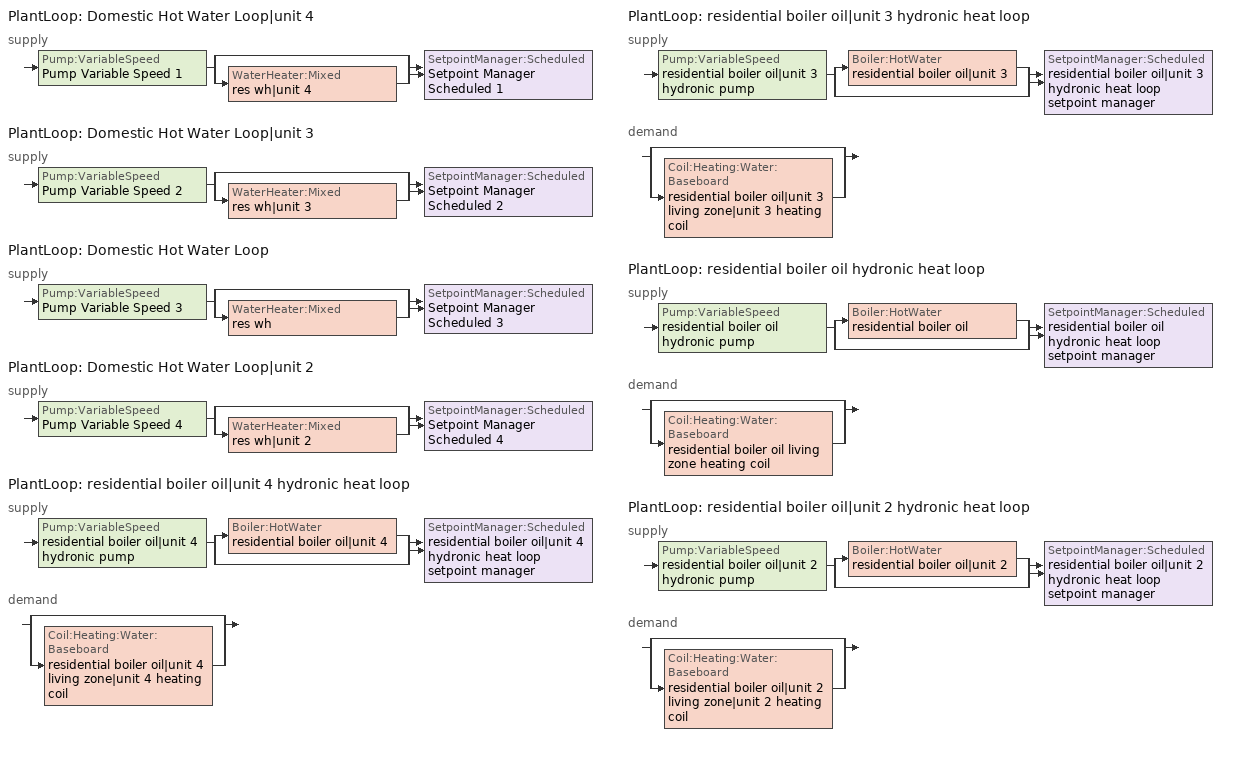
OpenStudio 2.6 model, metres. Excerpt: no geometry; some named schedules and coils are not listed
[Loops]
PlantLoop 'Domestic Hot Water Loop|unit 4'
 supply: Pump:VariableSpeed 'Pump Variable Speed 1' > split
  | bypass
  | WaterHeater:Mixed 'res wh|unit 4'
  join > SetpointManager:Scheduled 'Setpoint Manager Scheduled 1'
PlantLoop 'Domestic Hot Water Loop|unit 3'
 supply: Pump:VariableSpeed 'Pump Variable Speed 2' > split
  | bypass
  | WaterHeater:Mixed 'res wh|unit 3'
  join > SetpointManager:Scheduled 'Setpoint Manager Scheduled 2'
PlantLoop 'Domestic Hot Water Loop'
 supply: Pump:VariableSpeed 'Pump Variable Speed 3' > split
  | bypass
  | WaterHeater:Mixed 'res wh'
  join > SetpointManager:Scheduled 'Setpoint Manager Scheduled 3'
PlantLoop 'Domestic Hot Water Loop|unit 2'
 supply: Pump:VariableSpeed 'Pump Variable Speed 4' > split
  | bypass
  | WaterHeater:Mixed 'res wh|unit 2'
  join > SetpointManager:Scheduled 'Setpoint Manager Scheduled 4'
PlantLoop 'residential boiler oil|unit 4 hydronic heat loop'
 supply: Pump:VariableSpeed 'residential boiler oil|unit 4 hydronic pump' > split
  | Boiler:HotWater 'residential boiler oil|unit 4'
  | bypass
  join > SetpointManager:Scheduled 'residential boiler oil|unit 4 hydronic heat loop setpoint manager'
 demand: split
  | bypass
  | Coil:Heating:Water:Baseboard 'residential boiler oil|unit 4 living zone|unit 4 heating coil'
PlantLoop 'residential boiler oil|unit 3 hydronic heat loop'
 supply: Pump:VariableSpeed 'residential boiler oil|unit 3 hydronic pump' > split
  | Boiler:HotWater 'residential boiler oil|unit 3'
  | bypass
  join > SetpointManager:Scheduled 'residential boiler oil|unit 3 hydronic heat loop setpoint manager'
 demand: split
  | bypass
  | Coil:Heating:Water:Baseboard 'residential boiler oil|unit 3 living zone|unit 3 heating coil'
PlantLoop 'residential boiler oil hydronic heat loop'
 supply: Pump:VariableSpeed 'residential boiler oil hydronic pump' > split
  | Boiler:HotWater 'residential boiler oil'
  | bypass
  join > SetpointManager:Scheduled 'residential boiler oil hydronic heat loop setpoint manager'
 demand: split
  | bypass
  | Coil:Heating:Water:Baseboard 'residential boiler oil living zone heating coil'
PlantLoop 'residential boiler oil|unit 2 hydronic heat loop'
 supply: Pump:VariableSpeed 'residential boiler oil|unit 2 hydronic pump' > split
  | Boiler:HotWater 'residential boiler oil|unit 2'
  | bypass
  join > SetpointManager:Scheduled 'residential boiler oil|unit 2 hydronic heat loop setpoint manager'
 demand: split
  | bypass
  | Coil:Heating:Water:Baseboard 'residential boiler oil|unit 2 living zone|unit 2 heating coil'
[Sizing:Zone] Zone Cooling Design Supply Air Temperature Input Method=SupplyAirTemperature; Zone Cooling Design Supply Air Temperature {C}=14; Zone Cooling Design Supply Air Temperature Difference {deltaC}=11.11; Zone Heating Design Supply Air Temperature Input Method=SupplyAirTemperature; Zone Heating Design Supply Air Temperature {C}=40; Zone Heating Design Supply Air Temperature Difference {deltaC}=11.11; Zone Cooling Design Supply Air Humidity Ratio {kg-H2O/kg-air}=0.0085; Zone Heating Design Supply Air Humidity Ratio {kg-H2O/kg-air}=0.008; Cooling Design Air Flow Method=DesignDay; Heating Design Air Flow Method=DesignDay; Account for Dedicated Outdoor Air System=No; Dedicated Outdoor Air System Control Strategy=NeutralSupplyAir; Dedicated Outdoor Air Low Setpoint Temperature for Design {C}=autosize; Dedicated Outdoor Air High Setpoint Temperature for Design {C}=autosize
living zone; living zone|unit 2; living zone|unit 3; living zone|unit 4; unfinished basement zone
[Zone equipment]
living zone: residential room ac zone ptac, residential boiler oil living zone convective water
living zone|unit 2: residential room ac|unit 2 zone ptac, residential boiler oil|unit 2 living zone|unit 2 convective water
living zone|unit 3: residential room ac|unit 3 zone ptac, residential boiler oil|unit 3 living zone|unit 3 convective water
living zone|unit 4: residential room ac|unit 4 zone ptac, residential boiler oil|unit 4 living zone|unit 4 convective water
[PlantLoop] Glycol Concentration=0; Load Distribution Scheme=Optimal
Name | Maximum Loop Flow Rate {m3/s} | Plant Loop Volume {m3} | Fluid Type | Maximum Loop Temperature {C} | Minimum Loop Temperature {C} | Minimum Loop Flow Rate {m3/s}
Domestic Hot Water Loop|unit 4; Domestic Hot Water Loop|unit 3; Domestic Hot Water Loop; Domestic Hot Water Loop|unit 2 | 0.01 | 0.003
residential boiler oil|unit 4 hydronic heat loop; residential boiler oil|unit 3 hydronic heat loop; residential boiler oil hydronic heat loop; residential boiler oil|unit 2 hydronic heat loop |  | Autocalculate | Water | 100 | 0 | 0
[Sizing:Plant] Loop Type=Heating; Sizing Option=NonCoincident; Zone Timesteps in Averaging Window=1; Coincident Sizing Factor Mode=None
Name | Design Loop Exit Temperature {C} | Loop Design Temperature Difference {deltaC}
Domestic Hot Water Loop|unit 4; Domestic Hot Water Loop|unit 3; Domestic Hot Water Loop; Domestic Hot Water Loop|unit 2 | 52.6667 | 5.55556
residential boiler oil|unit 4 hydronic heat loop; residential boiler oil|unit 3 hydronic heat loop; residential boiler oil hydronic heat loop; residential boiler oil|unit 2 hydronic heat loop | 82.2222 | 11.1111
[Pump:VariableSpeed] Fraction of Motor Inefficiencies to Fluid Stream=0; Coefficient 1 of the Part Load Performance Curve=0; Coefficient 2 of the Part Load Performance Curve=1; Coefficient 3 of the Part Load Performance Curve=0; Coefficient 4 of the Part Load Performance Curve=0; Pump Control Type=Intermittent; Skin Loss Radiative Fraction=0.5; Design Power Sizing Method=PowerPerFlowPerPressure; Design Electric Power per Unit Flow Rate {W/(m3/s)}=348701.1; Design Shaft Power per Unit Flow Rate per Unit Head {W-s/m3-Pa}=1.28205; Design Minimum Flow Rate Fraction=0
Name | Rated Flow Rate {m3/s} | Rated Pump Head {Pa} | Rated Power Consumption {W} | Motor Efficiency
Pump Variable Speed 1; Pump Variable Speed 2; Pump Variable Speed 3; Pump Variable Speed 4 | 0.01 | 1 | 0 | 1
residential boiler oil|unit 4 hydronic pump; residential boiler oil|unit 3 hydronic pump; residential boiler oil hydronic pump; residential boiler oil|unit 2 hydronic pump | 0.000630902 | 179352 |  | 0.9
[SetpointManager:Scheduled] Control Variable=Temperature
Name | Schedule
Setpoint Manager Scheduled 1 | dhw temp
Setpoint Manager Scheduled 2 | dhw temp 1
Setpoint Manager Scheduled 3 | dhw temp 2
Setpoint Manager Scheduled 4 | dhw temp 3
residential boiler oil|unit 4 hydronic heat loop setpoint manager | residential boiler oil|unit 4 hydronic heat supply setpoint
residential boiler oil|unit 3 hydronic heat loop setpoint manager | residential boiler oil|unit 3 hydronic heat supply setpoint
residential boiler oil hydronic heat loop setpoint manager | residential boiler oil hydronic heat supply setpoint
residential boiler oil|unit 2 hydronic heat loop setpoint manager | residential boiler oil|unit 2 hydronic heat supply setpoint
[WaterHeater:Mixed] Tank Volume {m3}=0.107884; Deadband Temperature Difference {deltaC}=2; Maximum Temperature Limit {C}=99; Heater Control Type=Cycle; Heater Maximum Capacity {W}=11722.8; Heater Minimum Capacity {W}=0; Heater Fuel Type=NaturalGas; Heater Thermal Efficiency=0.773298; Off Cycle Parasitic Fuel Consumption Rate {W}=0; Off Cycle Parasitic Fuel Type=Electricity; Off Cycle Parasitic Heat Fraction to Tank=0; On Cycle Parasitic Fuel Consumption Rate {W}=0; On Cycle Parasitic Fuel Type=Electricity; On Cycle Parasitic Heat Fraction to Tank=0; Ambient Temperature Indicator=ThermalZone; Ambient Temperature Thermal Zone=unfinished basement zone; Off Cycle Loss Coefficient to Ambient Temperature {W/K}=4.15693; Off Cycle Loss Fraction to Thermal Zone=0.64; On Cycle Loss Coefficient to Ambient Temperature {W/K}=4.15693; On Cycle Loss Fraction to Thermal Zone=1; Use Side Effectiveness=1; Source Side Effectiveness=1; Use Side Design Flow Rate {m3/s}=autosize; Source Side Design Flow Rate {m3/s}=autosize; Indirect Water Heating Recovery Time {hr}=1.5; Source Side Flow Control Mode=IndirectHeatPrimarySetpoint
Name | Setpoint Temperature Schedule
res wh|unit 4 | WH Setpoint Temp
res wh|unit 3 | WH Setpoint Temp 1
res wh | WH Setpoint Temp 2
res wh|unit 2 | WH Setpoint Temp 3
[Fan:OnOff] Availability Schedule=Always On Discrete; Fan Efficiency=1; Pressure Rise {Pa}=0; Motor Efficiency=1; Motor In Airstream Fraction=0
Name | Maximum Flow Rate {m3/s} | Fan Power Ratio Function of Speed Ratio Curve | Fan Efficiency Ratio Function of Speed Ratio Curve
residential room ac supply fan | 0.0744628 | Fan On Off Power Curve 2 | Fan On Off Efficiency Curve 2
residential room ac|unit 2 supply fan | 0.063755 | Fan On Off Power Curve 3 | Fan On Off Efficiency Curve 3
[Coil:Heating:Electric] Availability Schedule=Always Off Discrete; Nominal Capacity {W}=0
residential room ac|unit 4 always off heating coil; residential room ac|unit 3 always off heating coil; residential room ac always off heating coil; residential room ac|unit 2 always off heating coil
[ZoneHVAC:PackagedTerminalAirConditioner] Availability Schedule=Always On Discrete; Supply Air Flow Rate During Heating Operation {m3/s}=1e-005; Supply Air Flow Rate When No Cooling or Heating is Needed {m3/s}=0; Outdoor Air Flow Rate During Cooling Operation {m3/s}=0; Outdoor Air Flow Rate During Heating Operation {m3/s}=0; Outdoor Air Flow Rate When No Cooling or Heating is Needed {m3/s}=0; Fan Placement=DrawThrough; Supply Air Fan Operating Mode Schedule=Always Off Discrete
Name | Supply Air Flow Rate During Cooling Operation {m3/s} | Supply Air Fan | Heating Coil | Cooling Coil
residential room ac|unit 4 zone ptac | 0.0723669 | residential room ac|unit 4 supply fan | residential room ac|unit 4 always off heating coil | residential room ac|unit 4 cooling coil
residential room ac|unit 3 zone ptac | 0.063755 | residential room ac|unit 3 supply fan | residential room ac|unit 3 always off heating coil | residential room ac|unit 3 cooling coil
residential room ac zone ptac | 0.0744628 | residential room ac supply fan | residential room ac always off heating coil | residential room ac cooling coil
residential room ac|unit 2 zone ptac | 0.063755 | residential room ac|unit 2 supply fan | residential room ac|unit 2 always off heating coil | residential room ac|unit 2 cooling coil
[Boiler:HotWater] Fuel Type=FuelOil#1; Nominal Capacity {W}=29307.1; Nominal Thermal Efficiency=0.8; Efficiency Curve Temperature Evaluation Variable=LeavingBoiler; Design Water Outlet Temperature {C}=82.2222; Minimum Part Load Ratio=0.99; Maximum Part Load Ratio=1; Optimum Part Load Ratio=1; Water Outlet Upper Temperature Limit {C}=99.9; Boiler Flow Mode=ConstantFlow; Parasitic Electric Load {W}=220; Sizing Factor=1
Name | Normalized Boiler Efficiency Curve
residential boiler oil|unit 4 | NonCondensingBoilerEff
residential boiler oil|unit 3 | NonCondensingBoilerEff 1
residential boiler oil | NonCondensingBoilerEff 2
residential boiler oil|unit 2 | NonCondensingBoilerEff 3
[Coil:Heating:Water:Baseboard] Heating Design Capacity Method=HeatingDesignCapacity; Heating Design Capacity {W}=29307.1; Heating Design Capacity Per Floor Area {W/m2}=0; Fraction of Autosized Heating Design Capacity=0.8; U-Factor Times Area Value {W/K}=2110.11; Maximum Water Flow Rate {m3/s}=0.00126249; Convergence Tolerance=0.001
residential boiler oil|unit 4 living zone|unit 4 heating coil; residential boiler oil|unit 3 living zone|unit 3 heating coil; residential boiler oil living zone heating coil; residential boiler oil|unit 2 living zone|unit 2 heating coil
[ZoneHVAC:Baseboard:Convective:Water] Availability Schedule=residential heating season
Name | Heating Coil
residential boiler oil|unit 4 living zone|unit 4 convective water | residential boiler oil|unit 4 living zone|unit 4 heating coil
residential boiler oil|unit 3 living zone|unit 3 convective water | residential boiler oil|unit 3 living zone|unit 3 heating coil
residential boiler oil living zone convective water | residential boiler oil living zone heating coil
residential boiler oil|unit 2 living zone|unit 2 convective water | residential boiler oil|unit 2 living zone|unit 2 heating coil
[ElectricEquipment:Definition] Design Level Calculation Method=EquipmentLevel; Design Level {W}=0; Fraction Latent=0; Fraction Radiant=0; Fraction Lost=1
res infil_4 house fan; res infil_4 range fan; res infil_4 bath fan; res infil_3 house fan; res infil_3 range fan; res infil_3 bath fan; res infil_1 house fan; res infil_1 range fan; res infil_1 bath fan; res infil_2 house fan; res infil_2 range fan; res infil_2 bath fan
[EnergyManagementSystem:Sensor]
Name | Output Variable or Output Meter | Output Variable or Output Meter Index Key
res_nv_pb_s | Site Outdoor Air Barometric Pressure
res_af_vw_s | Site Wind Speed
res_nv_wt_s | Site Outdoor Air Humidity Ratio
res_af_4_tin_s | Zone Mean Air Temperature | living zone|unit 4
res_af_4_tt_s | Zone Outdoor Air Drybulb Temperature | living zone|unit 4
res_nv_4_nva_s | Schedule Value | res nv_4 avail schedule
res_nv_4_sp_s | Schedule Value | res nv_4 temp schedule
res_ds_4_win_s | Zone Mean Air Humidity Ratio | living zone|unit 4
res_infil_4_range_sch_s | Schedule Value | res mv_4 range exhaust schedule
res_infil_4_bath_sch_s | Schedule Value | res mv_4 bath exhaust schedule
res_infil_4_wh_sch_s; res_infil_3_wh_sch_s; res_infil_1_wh_sch_s; res_infil_2_wh_sch_s | Schedule Value | Always On Discrete
res_af_3_tin_s | Zone Mean Air Temperature | living zone|unit 3
res_af_3_tt_s | Zone Outdoor Air Drybulb Temperature | living zone|unit 3
res_nv_3_nva_s | Schedule Value | res nv_3 avail schedule
res_nv_3_sp_s | Schedule Value | res nv_3 temp schedule
res_ds_3_win_s | Zone Mean Air Humidity Ratio | living zone|unit 3
res_infil_3_range_sch_s | Schedule Value | res mv_3 range exhaust schedule
res_infil_3_bath_sch_s | Schedule Value | res mv_3 bath exhaust schedule
res_af_1_tin_s | Zone Mean Air Temperature | living zone
res_af_1_tt_s | Zone Outdoor Air Drybulb Temperature | living zone
res_nv_1_nva_s | Schedule Value | res nv_1 avail schedule
res_nv_1_sp_s | Schedule Value | res nv_1 temp schedule
res_ds_1_win_s | Zone Mean Air Humidity Ratio | living zone
res_infil_1_range_sch_s | Schedule Value | res mv_1 range exhaust schedule
res_infil_1_bath_sch_s | Schedule Value | res mv_1 bath exhaust schedule
res_af_2_tin_s | Zone Mean Air Temperature | living zone|unit 2
res_af_2_tt_s | Zone Outdoor Air Drybulb Temperature | living zone|unit 2
res_nv_2_nva_s | Schedule Value | res nv_2 avail schedule
res_nv_2_sp_s | Schedule Value | res nv_2 temp schedule
res_ds_2_win_s | Zone Mean Air Humidity Ratio | living zone|unit 2
res_infil_2_range_sch_s | Schedule Value | res mv_2 range exhaust schedule
res_infil_2_bath_sch_s | Schedule Value | res mv_2 bath exhaust schedule
[EnergyManagementSystem:Actuator]
Name | Actuated Component | Actuated Component Type | Actuated Component Control Type
res_nv_4_flow_act | res nv_4 flow | Zone Infiltration | Air Exchange Flow Rate
res_infil_4_house_fan_act | res infil_4 house fan | ElectricEquipment | Electric Power Level
res_infil_4_range_fan_act | res infil_4 range fan | ElectricEquipment | Electric Power Level
res_infil_4_bath_fan_act | res infil_4 bath fan | ElectricEquipment | Electric Power Level
res_infil_4_flow_act | res infil_4 flow | Zone Infiltration | Air Exchange Flow Rate
res_nv_3_flow_act | res nv_3 flow | Zone Infiltration | Air Exchange Flow Rate
res_infil_3_house_fan_act | res infil_3 house fan | ElectricEquipment | Electric Power Level
res_infil_3_range_fan_act | res infil_3 range fan | ElectricEquipment | Electric Power Level
res_infil_3_bath_fan_act | res infil_3 bath fan | ElectricEquipment | Electric Power Level
res_infil_3_flow_act | res infil_3 flow | Zone Infiltration | Air Exchange Flow Rate
res_nv_1_flow_act | res nv_1 flow | Zone Infiltration | Air Exchange Flow Rate
res_infil_1_house_fan_act | res infil_1 house fan | ElectricEquipment | Electric Power Level
res_infil_1_range_fan_act | res infil_1 range fan | ElectricEquipment | Electric Power Level
res_infil_1_bath_fan_act | res infil_1 bath fan | ElectricEquipment | Electric Power Level
res_infil_1_flow_act | res infil_1 flow | Zone Infiltration | Air Exchange Flow Rate
res_nv_2_flow_act | res nv_2 flow | Zone Infiltration | Air Exchange Flow Rate
res_infil_2_house_fan_act | res infil_2 house fan | ElectricEquipment | Electric Power Level
res_infil_2_range_fan_act | res infil_2 range fan | ElectricEquipment | Electric Power Level
res_infil_2_bath_fan_act | res infil_2 bath fan | ElectricEquipment | Electric Power Level
res_infil_2_flow_act | res infil_2 flow | Zone Infiltration | Air Exchange Flow Rate
[EnergyManagementSystem:Program]
res_nv_4_program: Set Tdiff = res_af_4_tin_s-res_af_4_tt_s; Set dT = (@Abs Tdiff); Set pt = (@RhFnTdbWPb res_af_4_tt_s res_nv_wt_s res_nv_pb_s); Set NVA = 4584.793685048653; Set Cs = 0.00017926040778923255; Set Cw = 8.70903777141566e-05; Set MNV = 0.6292632575999891; Set MHR = 0.0115; Set MRH = 0.7; Set temp1 = (res_nv_4_nva_s*NVA); Set SGNV = temp1*((((Cs*dT)+(Cw*(res_af_vw_s^2)))^0.5)/1000); If (res_nv_wt_s<MHR) && (pt<MRH) && (res_af_4_tin_s>res_nv_4_sp_s); Set temp2 = (res_af_4_tin_s-res_nv_4_sp_s); Set NVadj1 = temp2/(res_af_4_tin_s-res_af_4_tt_s); Set NVadj2 = (@Min NVadj1 1); Set NVadj3 = (@Max NVadj2 0); Set NVadj = SGNV*NVadj3; Set res_nv_4_flow_act = (@Min NVadj MNV); Else; Set res_nv_4_flow_act = 0; EndIf
res_ds_4_program: Set res_ds_4_lk_sup_fan_equiv = 0; Set res_ds_4_lk_ret_fan_equiv = 0
res_infil_4_program: Set p_m = 0.14; Set p_s = 0.22; Set s_m = 270; Set s_s = 370; Set z_m = 9.99744; Set z_s = 4.8768; Set f_t = (((s_m/z_m)^p_m)*((z_s/s_s)^p_s)); Set Tdiff = res_af_4_tin_s-res_af_4_tt_s; Set dT = @Abs Tdiff; Set c = 0.0228; Set Cs = 0.0749; Set Cw = 0.1406; Set n = 0.67; Set sft = (f_t*0.5); Set temp1 = ((c*Cw)*((sft*res_af_vw_s)^(2*n)))^2; Set Qn = (((c*Cs*(dT^n))^2)+temp1)^0.5; Set Tdiff = res_af_4_tin_s-res_af_4_tt_s; Set dT = @Abs Tdiff; Set QWHV = res_infil_4_wh_sch_s*0.0165; Set Qrange = res_infil_4_range_sch_s*0.0472; Set Qdryer = 0.0; Set Qbath = res_infil_4_bath_sch_s*0.0354; Set QhpwhOut = 0; Set QhpwhIn = 0; Set QductsOut = res_ds_4_lk_ret_fan_equiv; Set QductsIn = res_ds_4_lk_sup_fan_equiv; Set Qout = QWHV+Qrange+Qbath+Qdryer+QhpwhOut+QductsOut; Set Qin = QhpwhIn+QductsIn; Set Qu = (@Abs (Qout-Qin)); Set Qb = (@Min Qout Qin); Set faneff_wh = 0.9438948864000002; Set res_infil_4_house_fan_act = (QWHV*300)/faneff_wh; Set faneff_sp = 0.4719474432000001; Set res_infil_4_range_fan_act = (Qrange*300)/faneff_sp; Set res_infil_4_bath_fan_act = (Qbath*300)/faneff_sp; Set Q_acctd_for_elsewhere = QhpwhOut+QhpwhIn+QductsOut+QductsIn; Set res_infil_4_flow_act = (((Qu^2)+(Qn^2))^0.5)-Q_acctd_for_elsewhere; Set res_infil_4_flow_act = (@Max res_infil_4_flow_act 0)
res_nv_3_program: Set Tdiff = res_af_3_tin_s-res_af_3_tt_s; Set dT = (@Abs Tdiff); Set pt = (@RhFnTdbWPb res_af_3_tt_s res_nv_wt_s res_nv_pb_s); Set NVA = 2337.1686753986028; Set Cs = 0.00017926040778923255; Set Cw = 8.70903777141566e-05; Set MNV = 0.6292632576000032; Set MHR = 0.0115; Set MRH = 0.7; Set temp1 = (res_nv_3_nva_s*NVA); Set SGNV = temp1*((((Cs*dT)+(Cw*(res_af_vw_s^2)))^0.5)/1000); If (res_nv_wt_s<MHR) && (pt<MRH) && (res_af_3_tin_s>res_nv_3_sp_s); Set temp2 = (res_af_3_tin_s-res_nv_3_sp_s); Set NVadj1 = temp2/(res_af_3_tin_s-res_af_3_tt_s); Set NVadj2 = (@Min NVadj1 1); Set NVadj3 = (@Max NVadj2 0); Set NVadj = SGNV*NVadj3; Set res_nv_3_flow_act = (@Min NVadj MNV); Else; Set res_nv_3_flow_act = 0; EndIf
res_ds_3_program: Set res_ds_3_lk_sup_fan_equiv = 0; Set res_ds_3_lk_ret_fan_equiv = 0
res_infil_3_program: Set p_m = 0.14; Set p_s = 0.22; Set s_m = 270; Set s_s = 370; Set z_m = 9.99744; Set z_s = 4.8768; Set f_t = (((s_m/z_m)^p_m)*((z_s/s_s)^p_s)); Set Tdiff = res_af_3_tin_s-res_af_3_tt_s; Set dT = @Abs Tdiff; Set c = 0.012; Set Cs = 0.0749; Set Cw = 0.1406; Set n = 0.67; Set sft = (f_t*0.5); Set temp1 = ((c*Cw)*((sft*res_af_vw_s)^(2*n)))^2; Set Qn = (((c*Cs*(dT^n))^2)+temp1)^0.5; Set Tdiff = res_af_3_tin_s-res_af_3_tt_s; Set dT = @Abs Tdiff; Set QWHV = res_infil_3_wh_sch_s*0.0165; Set Qrange = res_infil_3_range_sch_s*0.0472; Set Qdryer = 0.0; Set Qbath = res_infil_3_bath_sch_s*0.0354; Set QhpwhOut = 0; Set QhpwhIn = 0; Set QductsOut = res_ds_3_lk_ret_fan_equiv; Set QductsIn = res_ds_3_lk_sup_fan_equiv; Set Qout = QWHV+Qrange+Qbath+Qdryer+QhpwhOut+QductsOut; Set Qin = QhpwhIn+QductsIn; Set Qu = (@Abs (Qout-Qin)); Set Qb = (@Min Qout Qin); Set faneff_wh = 0.9438948864000002; Set res_infil_3_house_fan_act = (QWHV*300)/faneff_wh; Set faneff_sp = 0.4719474432000001; Set res_infil_3_range_fan_act = (Qrange*300)/faneff_sp; Set res_infil_3_bath_fan_act = (Qbath*300)/faneff_sp; Set Q_acctd_for_elsewhere = QhpwhOut+QhpwhIn+QductsOut+QductsIn; Set res_infil_3_flow_act = (((Qu^2)+(Qn^2))^0.5)-Q_acctd_for_elsewhere; Set res_infil_3_flow_act = (@Max res_infil_3_flow_act 0)
res_nv_1_program: Set Tdiff = res_af_1_tin_s-res_af_1_tt_s; Set dT = (@Abs Tdiff); Set pt = (@RhFnTdbWPb res_af_1_tt_s res_nv_wt_s res_nv_pb_s); Set NVA = 4584.793685048608; Set Cs = 0.00017926040778923255; Set Cw = 8.70903777141566e-05; Set MNV = 0.6292632575999998; Set MHR = 0.0115; Set MRH = 0.7; Set temp1 = (res_nv_1_nva_s*NVA); Set SGNV = temp1*((((Cs*dT)+(Cw*(res_af_vw_s^2)))^0.5)/1000); If (res_nv_wt_s<MHR) && (pt<MRH) && (res_af_1_tin_s>res_nv_1_sp_s); Set temp2 = (res_af_1_tin_s-res_nv_1_sp_s); Set NVadj1 = temp2/(res_af_1_tin_s-res_af_1_tt_s); Set NVadj2 = (@Min NVadj1 1); Set NVadj3 = (@Max NVadj2 0); Set NVadj = SGNV*NVadj3; Set res_nv_1_flow_act = (@Min NVadj MNV); Else; Set res_nv_1_flow_act = 0; EndIf
res_ds_1_program: Set res_ds_1_lk_sup_fan_equiv = 0; Set res_ds_1_lk_ret_fan_equiv = 0
res_infil_1_program: Set p_m = 0.14; Set p_s = 0.22; Set s_m = 270; Set s_s = 370; Set z_m = 9.99744; Set z_s = 4.8768; Set f_t = (((s_m/z_m)^p_m)*((z_s/s_s)^p_s)); Set Tdiff = res_af_1_tin_s-res_af_1_tt_s; Set dT = @Abs Tdiff; Set c = 0.0228; Set Cs = 0.0749; Set Cw = 0.1406; Set n = 0.67; Set sft = (f_t*0.5); Set temp1 = ((c*Cw)*((sft*res_af_vw_s)^(2*n)))^2; Set Qn = (((c*Cs*(dT^n))^2)+temp1)^0.5; Set Tdiff = res_af_1_tin_s-res_af_1_tt_s; Set dT = @Abs Tdiff; Set QWHV = res_infil_1_wh_sch_s*0.0165; Set Qrange = res_infil_1_range_sch_s*0.0472; Set Qdryer = 0.0; Set Qbath = res_infil_1_bath_sch_s*0.0354; Set QhpwhOut = 0; Set QhpwhIn = 0; Set QductsOut = res_ds_1_lk_ret_fan_equiv; Set QductsIn = res_ds_1_lk_sup_fan_equiv; Set Qout = QWHV+Qrange+Qbath+Qdryer+QhpwhOut+QductsOut; Set Qin = QhpwhIn+QductsIn; Set Qu = (@Abs (Qout-Qin)); Set Qb = (@Min Qout Qin); Set faneff_wh = 0.9438948864000002; Set res_infil_1_house_fan_act = (QWHV*300)/faneff_wh; Set faneff_sp = 0.4719474432000001; Set res_infil_1_range_fan_act = (Qrange*300)/faneff_sp; Set res_infil_1_bath_fan_act = (Qbath*300)/faneff_sp; Set Q_acctd_for_elsewhere = QhpwhOut+QhpwhIn+QductsOut+QductsIn; Set res_infil_1_flow_act = (((Qu^2)+(Qn^2))^0.5)-Q_acctd_for_elsewhere; Set res_infil_1_flow_act = (@Max res_infil_1_flow_act 0)
res_nv_2_program: Set Tdiff = res_af_2_tin_s-res_af_2_tt_s; Set dT = (@Abs Tdiff); Set pt = (@RhFnTdbWPb res_af_2_tt_s res_nv_wt_s res_nv_pb_s); Set NVA = 2337.1686753986055; Set Cs = 0.00017926040778923255; Set Cw = 8.70903777141566e-05; Set MNV = 0.6292632575999998; Set MHR = 0.0115; Set MRH = 0.7; Set temp1 = (res_nv_2_nva_s*NVA); Set SGNV = temp1*((((Cs*dT)+(Cw*(res_af_vw_s^2)))^0.5)/1000); If (res_nv_wt_s<MHR) && (pt<MRH) && (res_af_2_tin_s>res_nv_2_sp_s); Set temp2 = (res_af_2_tin_s-res_nv_2_sp_s); Set NVadj1 = temp2/(res_af_2_tin_s-res_af_2_tt_s); Set NVadj2 = (@Min NVadj1 1); Set NVadj3 = (@Max NVadj2 0); Set NVadj = SGNV*NVadj3; Set res_nv_2_flow_act = (@Min NVadj MNV); Else; Set res_nv_2_flow_act = 0; EndIf
res_ds_2_program: Set res_ds_2_lk_sup_fan_equiv = 0; Set res_ds_2_lk_ret_fan_equiv = 0
res_infil_2_program: Set p_m = 0.14; Set p_s = 0.22; Set s_m = 270; Set s_s = 370; Set z_m = 9.99744; Set z_s = 4.8768; Set f_t = (((s_m/z_m)^p_m)*((z_s/s_s)^p_s)); Set Tdiff = res_af_2_tin_s-res_af_2_tt_s; Set dT = @Abs Tdiff; Set c = 0.012; Set Cs = 0.0749; Set Cw = 0.1406; Set n = 0.67; Set sft = (f_t*0.5); Set temp1 = ((c*Cw)*((sft*res_af_vw_s)^(2*n)))^2; Set Qn = (((c*Cs*(dT^n))^2)+temp1)^0.5; Set Tdiff = res_af_2_tin_s-res_af_2_tt_s; Set dT = @Abs Tdiff; Set QWHV = res_infil_2_wh_sch_s*0.0165; Set Qrange = res_infil_2_range_sch_s*0.0472; Set Qdryer = 0.0; Set Qbath = res_infil_2_bath_sch_s*0.0354; Set QhpwhOut = 0; Set QhpwhIn = 0; Set QductsOut = res_ds_2_lk_ret_fan_equiv; Set QductsIn = res_ds_2_lk_sup_fan_equiv; Set Qout = QWHV+Qrange+Qbath+Qdryer+QhpwhOut+QductsOut; Set Qin = QhpwhIn+QductsIn; Set Qu = (@Abs (Qout-Qin)); Set Qb = (@Min Qout Qin); Set faneff_wh = 0.9438948864000002; Set res_infil_2_house_fan_act = (QWHV*300)/faneff_wh; Set faneff_sp = 0.4719474432000001; Set res_infil_2_range_fan_act = (Qrange*300)/faneff_sp; Set res_infil_2_bath_fan_act = (Qbath*300)/faneff_sp; Set Q_acctd_for_elsewhere = QhpwhOut+QhpwhIn+QductsOut+QductsIn; Set res_infil_2_flow_act = (((Qu^2)+(Qn^2))^0.5)-Q_acctd_for_elsewhere; Set res_infil_2_flow_act = (@Max res_infil_2_flow_act 0)
[EnergyManagementSystem:ProgramCallingManager]
res af_4 program calling manager: BeginTimestepBeforePredictor; res_infil_4_program; res_nv_4_program
res ds_4 program calling manager: EndOfSystemTimestepAfterHVACReporting; res_ds_4_program
res af_3 program calling manager: BeginTimestepBeforePredictor; res_infil_3_program; res_nv_3_program
res ds_3 program calling manager: EndOfSystemTimestepAfterHVACReporting; res_ds_3_program
res af_1 program calling manager: BeginTimestepBeforePredictor; res_infil_1_program; res_nv_1_program
res ds_1 program calling manager: EndOfSystemTimestepAfterHVACReporting; res_ds_1_program
res af_2 program calling manager: BeginTimestepBeforePredictor; res_infil_2_program; res_nv_2_program
res ds_2 program calling manager: EndOfSystemTimestepAfterHVACReporting; res_ds_2_program
[Schedule:Ruleset]
Name | Default Day Schedule | Summer Design Day Schedule | Winter Design Day Schedule
residential heating season | Schedule Day 12
res nv_4 temp schedule | Schedule Day 35
res nv_4 avail schedule | Schedule Day 36
res mv_4 range exhaust schedule | Schedule Day 39 | res mv_4 range exhaust schedule summer design | res mv_4 range exhaust schedule winter design
res mv_4 bath exhaust schedule | Schedule Day 40 | res mv_4 bath exhaust schedule summer design | res mv_4 bath exhaust schedule winter design
res nv_3 temp schedule | Schedule Day 41
res nv_3 avail schedule | Schedule Day 42
res mv_3 range exhaust schedule | Schedule Day 45 | res mv_3 range exhaust schedule summer design | res mv_3 range exhaust schedule winter design
res mv_3 bath exhaust schedule | Schedule Day 46 | res mv_3 bath exhaust schedule summer design | res mv_3 bath exhaust schedule winter design
res nv_1 temp schedule | Schedule Day 47
res nv_1 avail schedule | Schedule Day 48
res mv_1 range exhaust schedule | Schedule Day 51 | res mv_1 range exhaust schedule summer design | res mv_1 range exhaust schedule winter design
res mv_1 bath exhaust schedule | Schedule Day 52 | res mv_1 bath exhaust schedule summer design | res mv_1 bath exhaust schedule winter design
res nv_2 temp schedule | Schedule Day 53
res nv_2 avail schedule | Schedule Day 54
res mv_2 range exhaust schedule | Schedule Day 57 | res mv_2 range exhaust schedule summer design | res mv_2 range exhaust schedule winter design
res mv_2 bath exhaust schedule | Schedule Day 58 | res mv_2 bath exhaust schedule summer design | res mv_2 bath exhaust schedule winter design
[Schedule:Day]
Schedule Day 12; Schedule Day 35; Schedule Day 36; Schedule Day 39; res mv_4 range exhaust schedule winter design; Schedule Day 40; res mv_4 bath exhaust schedule winter design; Schedule Day 41; Schedule Day 42; Schedule Day 45; res mv_3 range exhaust schedule winter design; Schedule Day 46; res mv_3 bath exhaust schedule winter design; Schedule Day 47; Schedule Day 48; Schedule Day 51; res mv_1 range exhaust schedule winter design; Schedule Day 52; res mv_1 bath exhaust schedule winter design; Schedule Day 54: 24, 0, 0
residential heating season allday1; residential heating season allday2; residential heating season allday3; residential heating season allday4; residential heating season allday5; residential heating season allday6; residential heating season allday7; residential heating season allday8; residential heating season allday9; residential heating season allday10; residential heating season allday11; residential heating season allday12; res mv_4 range exhaust schedule summer design; res mv_4 bath exhaust schedule summer design; res mv_3 range exhaust schedule summer design; res mv_3 bath exhaust schedule summer design; res mv_1 range exhaust schedule summer design; res mv_1 bath exhaust schedule summer design: 24, 0, 1
[Schedule:Rule] Apply Monday=Yes; Apply Wednesday=Yes; Apply Friday=Yes; Date Specification Type=DateRange; Start Day=1
Name | Schedule Ruleset | Rule Order | Day Schedule | Apply Sunday | Apply Tuesday | Apply Thursday | Apply Saturday | Start Month | End Month | End Day
residential heating season allday ruleset1 | residential heating season | 11 | residential heating season allday1 | Yes | Yes | Yes | Yes | 1 | 1 | 31
residential heating season allday ruleset2 | residential heating season | 10 | residential heating season allday2 | Yes | Yes | Yes | Yes | 2 | 2 | 28
residential heating season allday ruleset3 | residential heating season | 9 | residential heating season allday3 | Yes | Yes | Yes | Yes | 3 | 3 | 31
residential heating season allday ruleset4 | residential heating season | 8 | residential heating season allday4 | Yes | Yes | Yes | Yes | 4 | 4 | 30
residential heating season allday ruleset5 | residential heating season | 7 | residential heating season allday5 | Yes | Yes | Yes | Yes | 5 | 5 | 31
residential heating season allday ruleset6 | residential heating season | 6 | residential heating season allday6 | Yes | Yes | Yes | Yes | 6 | 6 | 30
residential heating season allday ruleset7 | residential heating season | 5 | residential heating season allday7 | Yes | Yes | Yes | Yes | 7 | 7 | 31
residential heating season allday ruleset8 | residential heating season | 4 | residential heating season allday8 | Yes | Yes | Yes | Yes | 8 | 8 | 31
residential heating season allday ruleset9 | residential heating season | 3 | residential heating season allday9 | Yes | Yes | Yes | Yes | 9 | 9 | 30
residential heating season allday ruleset10 | residential heating season | 2 | residential heating season allday10 | Yes | Yes | Yes | Yes | 10 | 10 | 31
residential heating season allday ruleset11 | residential heating season | 1 | residential heating season allday11 | Yes | Yes | Yes | Yes | 11 | 11 | 30
residential heating season allday ruleset12 | residential heating season | 0 | residential heating season allday12 | Yes | Yes | Yes | Yes | 12 | 12 | 31
res nv_4 temp schedule allday ruleset1 | res nv_4 temp schedule | 11 | res nv_4 temp schedule allday1 | Yes | Yes | Yes | Yes | 1 | 1 | 31
res nv_4 temp schedule allday ruleset2 | res nv_4 temp schedule | 10 | res nv_4 temp schedule allday2 | Yes | Yes | Yes | Yes | 2 | 2 | 28
res nv_4 temp schedule allday ruleset3 | res nv_4 temp schedule | 9 | res nv_4 temp schedule allday3 | Yes | Yes | Yes | Yes | 3 | 3 | 31
res nv_4 temp schedule allday ruleset4 | res nv_4 temp schedule | 8 | res nv_4 temp schedule allday4 | Yes | Yes | Yes | Yes | 4 | 4 | 30
res nv_4 temp schedule allday ruleset5 | res nv_4 temp schedule | 7 | res nv_4 temp schedule allday5 | Yes | Yes | Yes | Yes | 5 | 5 | 31
res nv_4 temp schedule allday ruleset6 | res nv_4 temp schedule | 6 | res nv_4 temp schedule allday6 | Yes | Yes | Yes | Yes | 6 | 6 | 30
res nv_4 temp schedule allday ruleset7 | res nv_4 temp schedule | 5 | res nv_4 temp schedule allday7 | Yes | Yes | Yes | Yes | 7 | 7 | 31
res nv_4 temp schedule allday ruleset8 | res nv_4 temp schedule | 4 | res nv_4 temp schedule allday8 | Yes | Yes | Yes | Yes | 8 | 8 | 31
res nv_4 temp schedule allday ruleset9 | res nv_4 temp schedule | 3 | res nv_4 temp schedule allday9 | Yes | Yes | Yes | Yes | 9 | 9 | 30
res nv_4 temp schedule allday ruleset10 | res nv_4 temp schedule | 2 | res nv_4 temp schedule allday10 | Yes | Yes | Yes | Yes | 10 | 10 | 31
res nv_4 temp schedule allday ruleset11 | res nv_4 temp schedule | 1 | res nv_4 temp schedule allday11 | Yes | Yes | Yes | Yes | 11 | 11 | 30
res nv_4 temp schedule allday ruleset12 | res nv_4 temp schedule | 0 | res nv_4 temp schedule allday12 | Yes | Yes | Yes | Yes | 12 | 12 | 31
res nv_4 availability schedule allday ruleset1 on | res nv_4 avail schedule | 11 | res nv_4 availability schedule allday1 on |  |  |  |  | 1 | 1 | 31
res nv_4 availability schedule allday ruleset2 on | res nv_4 avail schedule | 10 | res nv_4 availability schedule allday1 on 1 |  |  |  |  | 2 | 2 | 28
res nv_4 availability schedule allday ruleset3 on | res nv_4 avail schedule | 9 | res nv_4 availability schedule allday1 on 2 |  |  |  |  | 3 | 3 | 31
res nv_4 availability schedule allday ruleset4 on | res nv_4 avail schedule | 8 | res nv_4 availability schedule allday1 on 3 |  |  |  |  | 4 | 4 | 30
res nv_4 availability schedule allday ruleset5 on | res nv_4 avail schedule | 7 | res nv_4 availability schedule allday1 on 4 |  |  |  |  | 5 | 5 | 31
res nv_4 availability schedule allday ruleset6 on | res nv_4 avail schedule | 6 | res nv_4 availability schedule allday1 on 5 |  |  |  |  | 6 | 6 | 30
res nv_4 availability schedule allday ruleset7 on | res nv_4 avail schedule | 5 | res nv_4 availability schedule allday1 on 6 |  |  |  |  | 7 | 7 | 31
res nv_4 availability schedule allday ruleset8 on | res nv_4 avail schedule | 4 | res nv_4 availability schedule allday1 on 7 |  |  |  |  | 8 | 8 | 31
res nv_4 availability schedule allday ruleset9 on | res nv_4 avail schedule | 3 | res nv_4 availability schedule allday1 on 8 |  |  |  |  | 9 | 9 | 30
res nv_4 availability schedule allday ruleset10 on | res nv_4 avail schedule | 2 | res nv_4 availability schedule allday1 on 9 |  |  |  |  | 10 | 10 | 31
res nv_4 availability schedule allday ruleset11 on | res nv_4 avail schedule | 1 | res nv_4 availability schedule allday1 on 10 |  |  |  |  | 11 | 11 | 30
res nv_4 availability schedule allday ruleset12 on | res nv_4 avail schedule | 0 | res nv_4 availability schedule allday1 on 11 |  |  |  |  | 12 | 12 | 31
res mv_4 range exhaust schedule allday ruleset1 | res mv_4 range exhaust schedule | 11 | res mv_4 range exhaust schedule allday1 | Yes | Yes | Yes | Yes | 1 | 1 | 31
res mv_4 range exhaust schedule allday ruleset2 | res mv_4 range exhaust schedule | 10 | res mv_4 range exhaust schedule allday2 | Yes | Yes | Yes | Yes | 2 | 2 | 28
res mv_4 range exhaust schedule allday ruleset3 | res mv_4 range exhaust schedule | 9 | res mv_4 range exhaust schedule allday3 | Yes | Yes | Yes | Yes | 3 | 3 | 31
res mv_4 range exhaust schedule allday ruleset4 | res mv_4 range exhaust schedule | 8 | res mv_4 range exhaust schedule allday4 | Yes | Yes | Yes | Yes | 4 | 4 | 30
res mv_4 range exhaust schedule allday ruleset5 | res mv_4 range exhaust schedule | 7 | res mv_4 range exhaust schedule allday5 | Yes | Yes | Yes | Yes | 5 | 5 | 31
res mv_4 range exhaust schedule allday ruleset6 | res mv_4 range exhaust schedule | 6 | res mv_4 range exhaust schedule allday6 | Yes | Yes | Yes | Yes | 6 | 6 | 30
res mv_4 range exhaust schedule allday ruleset7 | res mv_4 range exhaust schedule | 5 | res mv_4 range exhaust schedule allday7 | Yes | Yes | Yes | Yes | 7 | 7 | 31
res mv_4 range exhaust schedule allday ruleset8 | res mv_4 range exhaust schedule | 4 | res mv_4 range exhaust schedule allday8 | Yes | Yes | Yes | Yes | 8 | 8 | 31
res mv_4 range exhaust schedule allday ruleset9 | res mv_4 range exhaust schedule | 3 | res mv_4 range exhaust schedule allday9 | Yes | Yes | Yes | Yes | 9 | 9 | 30
res mv_4 range exhaust schedule allday ruleset10 | res mv_4 range exhaust schedule | 2 | res mv_4 range exhaust schedule allday10 | Yes | Yes | Yes | Yes | 10 | 10 | 31
res mv_4 range exhaust schedule allday ruleset11 | res mv_4 range exhaust schedule | 1 | res mv_4 range exhaust schedule allday11 | Yes | Yes | Yes | Yes | 11 | 11 | 30
res mv_4 range exhaust schedule allday ruleset12 | res mv_4 range exhaust schedule | 0 | res mv_4 range exhaust schedule allday12 | Yes | Yes | Yes | Yes | 12 | 12 | 31
res mv_4 bath exhaust schedule allday ruleset1 | res mv_4 bath exhaust schedule | 11 | res mv_4 bath exhaust schedule allday1 | Yes | Yes | Yes | Yes | 1 | 1 | 31
res mv_4 bath exhaust schedule allday ruleset2 | res mv_4 bath exhaust schedule | 10 | res mv_4 bath exhaust schedule allday2 | Yes | Yes | Yes | Yes | 2 | 2 | 28
res mv_4 bath exhaust schedule allday ruleset3 | res mv_4 bath exhaust schedule | 9 | res mv_4 bath exhaust schedule allday3 | Yes | Yes | Yes | Yes | 3 | 3 | 31
res mv_4 bath exhaust schedule allday ruleset4 | res mv_4 bath exhaust schedule | 8 | res mv_4 bath exhaust schedule allday4 | Yes | Yes | Yes | Yes | 4 | 4 | 30
res mv_4 bath exhaust schedule allday ruleset5 | res mv_4 bath exhaust schedule | 7 | res mv_4 bath exhaust schedule allday5 | Yes | Yes | Yes | Yes | 5 | 5 | 31
res mv_4 bath exhaust schedule allday ruleset6 | res mv_4 bath exhaust schedule | 6 | res mv_4 bath exhaust schedule allday6 | Yes | Yes | Yes | Yes | 6 | 6 | 30
res mv_4 bath exhaust schedule allday ruleset7 | res mv_4 bath exhaust schedule | 5 | res mv_4 bath exhaust schedule allday7 | Yes | Yes | Yes | Yes | 7 | 7 | 31
res mv_4 bath exhaust schedule allday ruleset8 | res mv_4 bath exhaust schedule | 4 | res mv_4 bath exhaust schedule allday8 | Yes | Yes | Yes | Yes | 8 | 8 | 31
res mv_4 bath exhaust schedule allday ruleset9 | res mv_4 bath exhaust schedule | 3 | res mv_4 bath exhaust schedule allday9 | Yes | Yes | Yes | Yes | 9 | 9 | 30
res mv_4 bath exhaust schedule allday ruleset10 | res mv_4 bath exhaust schedule | 2 | res mv_4 bath exhaust schedule allday10 | Yes | Yes | Yes | Yes | 10 | 10 | 31
res mv_4 bath exhaust schedule allday ruleset11 | res mv_4 bath exhaust schedule | 1 | res mv_4 bath exhaust schedule allday11 | Yes | Yes | Yes | Yes | 11 | 11 | 30
res mv_4 bath exhaust schedule allday ruleset12 | res mv_4 bath exhaust schedule | 0 | res mv_4 bath exhaust schedule allday12 | Yes | Yes | Yes | Yes | 12 | 12 | 31
res nv_3 temp schedule allday ruleset1 | res nv_3 temp schedule | 11 | res nv_3 temp schedule allday1 | Yes | Yes | Yes | Yes | 1 | 1 | 31
res nv_3 temp schedule allday ruleset2 | res nv_3 temp schedule | 10 | res nv_3 temp schedule allday2 | Yes | Yes | Yes | Yes | 2 | 2 | 28
res nv_3 temp schedule allday ruleset3 | res nv_3 temp schedule | 9 | res nv_3 temp schedule allday3 | Yes | Yes | Yes | Yes | 3 | 3 | 31
res nv_3 temp schedule allday ruleset4 | res nv_3 temp schedule | 8 | res nv_3 temp schedule allday4 | Yes | Yes | Yes | Yes | 4 | 4 | 30
res nv_3 temp schedule allday ruleset5 | res nv_3 temp schedule | 7 | res nv_3 temp schedule allday5 | Yes | Yes | Yes | Yes | 5 | 5 | 31
res nv_3 temp schedule allday ruleset6 | res nv_3 temp schedule | 6 | res nv_3 temp schedule allday6 | Yes | Yes | Yes | Yes | 6 | 6 | 30
res nv_3 temp schedule allday ruleset7 | res nv_3 temp schedule | 5 | res nv_3 temp schedule allday7 | Yes | Yes | Yes | Yes | 7 | 7 | 31
res nv_3 temp schedule allday ruleset8 | res nv_3 temp schedule | 4 | res nv_3 temp schedule allday8 | Yes | Yes | Yes | Yes | 8 | 8 | 31
res nv_3 temp schedule allday ruleset9 | res nv_3 temp schedule | 3 | res nv_3 temp schedule allday9 | Yes | Yes | Yes | Yes | 9 | 9 | 30
res nv_3 temp schedule allday ruleset10 | res nv_3 temp schedule | 2 | res nv_3 temp schedule allday10 | Yes | Yes | Yes | Yes | 10 | 10 | 31
res nv_3 temp schedule allday ruleset11 | res nv_3 temp schedule | 1 | res nv_3 temp schedule allday11 | Yes | Yes | Yes | Yes | 11 | 11 | 30
res nv_3 temp schedule allday ruleset12 | res nv_3 temp schedule | 0 | res nv_3 temp schedule allday12 | Yes | Yes | Yes | Yes | 12 | 12 | 31
res nv_3 availability schedule allday ruleset1 on | res nv_3 avail schedule | 11 | res nv_3 availability schedule allday1 on |  |  |  |  | 1 | 1 | 31
res nv_3 availability schedule allday ruleset2 on | res nv_3 avail schedule | 10 | res nv_3 availability schedule allday1 on 1 |  |  |  |  | 2 | 2 | 28
res nv_3 availability schedule allday ruleset3 on | res nv_3 avail schedule | 9 | res nv_3 availability schedule allday1 on 2 |  |  |  |  | 3 | 3 | 31
res nv_3 availability schedule allday ruleset4 on | res nv_3 avail schedule | 8 | res nv_3 availability schedule allday1 on 3 |  |  |  |  | 4 | 4 | 30
res nv_3 availability schedule allday ruleset5 on | res nv_3 avail schedule | 7 | res nv_3 availability schedule allday1 on 4 |  |  |  |  | 5 | 5 | 31
res nv_3 availability schedule allday ruleset6 on | res nv_3 avail schedule | 6 | res nv_3 availability schedule allday1 on 5 |  |  |  |  | 6 | 6 | 30
res nv_3 availability schedule allday ruleset7 on | res nv_3 avail schedule | 5 | res nv_3 availability schedule allday1 on 6 |  |  |  |  | 7 | 7 | 31
res nv_3 availability schedule allday ruleset8 on | res nv_3 avail schedule | 4 | res nv_3 availability schedule allday1 on 7 |  |  |  |  | 8 | 8 | 31
res nv_3 availability schedule allday ruleset9 on | res nv_3 avail schedule | 3 | res nv_3 availability schedule allday1 on 8 |  |  |  |  | 9 | 9 | 30
res nv_3 availability schedule allday ruleset10 on | res nv_3 avail schedule | 2 | res nv_3 availability schedule allday1 on 9 |  |  |  |  | 10 | 10 | 31
res nv_3 availability schedule allday ruleset11 on | res nv_3 avail schedule | 1 | res nv_3 availability schedule allday1 on 10 |  |  |  |  | 11 | 11 | 30
res nv_3 availability schedule allday ruleset12 on | res nv_3 avail schedule | 0 | res nv_3 availability schedule allday1 on 11 |  |  |  |  | 12 | 12 | 31
res mv_3 range exhaust schedule allday ruleset1 | res mv_3 range exhaust schedule | 11 | res mv_3 range exhaust schedule allday1 | Yes | Yes | Yes | Yes | 1 | 1 | 31
res mv_3 range exhaust schedule allday ruleset2 | res mv_3 range exhaust schedule | 10 | res mv_3 range exhaust schedule allday2 | Yes | Yes | Yes | Yes | 2 | 2 | 28
res mv_3 range exhaust schedule allday ruleset3 | res mv_3 range exhaust schedule | 9 | res mv_3 range exhaust schedule allday3 | Yes | Yes | Yes | Yes | 3 | 3 | 31
res mv_3 range exhaust schedule allday ruleset4 | res mv_3 range exhaust schedule | 8 | res mv_3 range exhaust schedule allday4 | Yes | Yes | Yes | Yes | 4 | 4 | 30
res mv_3 range exhaust schedule allday ruleset5 | res mv_3 range exhaust schedule | 7 | res mv_3 range exhaust schedule allday5 | Yes | Yes | Yes | Yes | 5 | 5 | 31
res mv_3 range exhaust schedule allday ruleset6 | res mv_3 range exhaust schedule | 6 | res mv_3 range exhaust schedule allday6 | Yes | Yes | Yes | Yes | 6 | 6 | 30
res mv_3 range exhaust schedule allday ruleset7 | res mv_3 range exhaust schedule | 5 | res mv_3 range exhaust schedule allday7 | Yes | Yes | Yes | Yes | 7 | 7 | 31
res mv_3 range exhaust schedule allday ruleset8 | res mv_3 range exhaust schedule | 4 | res mv_3 range exhaust schedule allday8 | Yes | Yes | Yes | Yes | 8 | 8 | 31
res mv_3 range exhaust schedule allday ruleset9 | res mv_3 range exhaust schedule | 3 | res mv_3 range exhaust schedule allday9 | Yes | Yes | Yes | Yes | 9 | 9 | 30
res mv_3 range exhaust schedule allday ruleset10 | res mv_3 range exhaust schedule | 2 | res mv_3 range exhaust schedule allday10 | Yes | Yes | Yes | Yes | 10 | 10 | 31
res mv_3 range exhaust schedule allday ruleset11 | res mv_3 range exhaust schedule | 1 | res mv_3 range exhaust schedule allday11 | Yes | Yes | Yes | Yes | 11 | 11 | 30
res mv_3 range exhaust schedule allday ruleset12 | res mv_3 range exhaust schedule | 0 | res mv_3 range exhaust schedule allday12 | Yes | Yes | Yes | Yes | 12 | 12 | 31
res mv_3 bath exhaust schedule allday ruleset1 | res mv_3 bath exhaust schedule | 11 | res mv_3 bath exhaust schedule allday1 | Yes | Yes | Yes | Yes | 1 | 1 | 31
res mv_3 bath exhaust schedule allday ruleset2 | res mv_3 bath exhaust schedule | 10 | res mv_3 bath exhaust schedule allday2 | Yes | Yes | Yes | Yes | 2 | 2 | 28
res mv_3 bath exhaust schedule allday ruleset3 | res mv_3 bath exhaust schedule | 9 | res mv_3 bath exhaust schedule allday3 | Yes | Yes | Yes | Yes | 3 | 3 | 31
res mv_3 bath exhaust schedule allday ruleset4 | res mv_3 bath exhaust schedule | 8 | res mv_3 bath exhaust schedule allday4 | Yes | Yes | Yes | Yes | 4 | 4 | 30
res mv_3 bath exhaust schedule allday ruleset5 | res mv_3 bath exhaust schedule | 7 | res mv_3 bath exhaust schedule allday5 | Yes | Yes | Yes | Yes | 5 | 5 | 31
res mv_3 bath exhaust schedule allday ruleset6 | res mv_3 bath exhaust schedule | 6 | res mv_3 bath exhaust schedule allday6 | Yes | Yes | Yes | Yes | 6 | 6 | 30
res mv_3 bath exhaust schedule allday ruleset7 | res mv_3 bath exhaust schedule | 5 | res mv_3 bath exhaust schedule allday7 | Yes | Yes | Yes | Yes | 7 | 7 | 31
res mv_3 bath exhaust schedule allday ruleset8 | res mv_3 bath exhaust schedule | 4 | res mv_3 bath exhaust schedule allday8 | Yes | Yes | Yes | Yes | 8 | 8 | 31
res mv_3 bath exhaust schedule allday ruleset9 | res mv_3 bath exhaust schedule | 3 | res mv_3 bath exhaust schedule allday9 | Yes | Yes | Yes | Yes | 9 | 9 | 30
res mv_3 bath exhaust schedule allday ruleset10 | res mv_3 bath exhaust schedule | 2 | res mv_3 bath exhaust schedule allday10 | Yes | Yes | Yes | Yes | 10 | 10 | 31
res mv_3 bath exhaust schedule allday ruleset11 | res mv_3 bath exhaust schedule | 1 | res mv_3 bath exhaust schedule allday11 | Yes | Yes | Yes | Yes | 11 | 11 | 30
res mv_3 bath exhaust schedule allday ruleset12 | res mv_3 bath exhaust schedule | 0 | res mv_3 bath exhaust schedule allday12 | Yes | Yes | Yes | Yes | 12 | 12 | 31
res nv_1 temp schedule allday ruleset1 | res nv_1 temp schedule | 11 | res nv_1 temp schedule allday1 | Yes | Yes | Yes | Yes | 1 | 1 | 31
res nv_1 temp schedule allday ruleset2 | res nv_1 temp schedule | 10 | res nv_1 temp schedule allday2 | Yes | Yes | Yes | Yes | 2 | 2 | 28
res nv_1 temp schedule allday ruleset3 | res nv_1 temp schedule | 9 | res nv_1 temp schedule allday3 | Yes | Yes | Yes | Yes | 3 | 3 | 31
res nv_1 temp schedule allday ruleset4 | res nv_1 temp schedule | 8 | res nv_1 temp schedule allday4 | Yes | Yes | Yes | Yes | 4 | 4 | 30
res nv_1 temp schedule allday ruleset5 | res nv_1 temp schedule | 7 | res nv_1 temp schedule allday5 | Yes | Yes | Yes | Yes | 5 | 5 | 31
res nv_1 temp schedule allday ruleset6 | res nv_1 temp schedule | 6 | res nv_1 temp schedule allday6 | Yes | Yes | Yes | Yes | 6 | 6 | 30
res nv_1 temp schedule allday ruleset7 | res nv_1 temp schedule | 5 | res nv_1 temp schedule allday7 | Yes | Yes | Yes | Yes | 7 | 7 | 31
res nv_1 temp schedule allday ruleset8 | res nv_1 temp schedule | 4 | res nv_1 temp schedule allday8 | Yes | Yes | Yes | Yes | 8 | 8 | 31
res nv_1 temp schedule allday ruleset9 | res nv_1 temp schedule | 3 | res nv_1 temp schedule allday9 | Yes | Yes | Yes | Yes | 9 | 9 | 30
res nv_1 temp schedule allday ruleset10 | res nv_1 temp schedule | 2 | res nv_1 temp schedule allday10 | Yes | Yes | Yes | Yes | 10 | 10 | 31
res nv_1 temp schedule allday ruleset11 | res nv_1 temp schedule | 1 | res nv_1 temp schedule allday11 | Yes | Yes | Yes | Yes | 11 | 11 | 30
res nv_1 temp schedule allday ruleset12 | res nv_1 temp schedule | 0 | res nv_1 temp schedule allday12 | Yes | Yes | Yes | Yes | 12 | 12 | 31
res nv_1 availability schedule allday ruleset1 on | res nv_1 avail schedule | 11 | res nv_1 availability schedule allday1 on |  |  |  |  | 1 | 1 | 31
res nv_1 availability schedule allday ruleset2 on | res nv_1 avail schedule | 10 | res nv_1 availability schedule allday1 on 1 |  |  |  |  | 2 | 2 | 28
res nv_1 availability schedule allday ruleset3 on | res nv_1 avail schedule | 9 | res nv_1 availability schedule allday1 on 2 |  |  |  |  | 3 | 3 | 31
res nv_1 availability schedule allday ruleset4 on | res nv_1 avail schedule | 8 | res nv_1 availability schedule allday1 on 3 |  |  |  |  | 4 | 4 | 30
res nv_1 availability schedule allday ruleset5 on | res nv_1 avail schedule | 7 | res nv_1 availability schedule allday1 on 4 |  |  |  |  | 5 | 5 | 31
res nv_1 availability schedule allday ruleset6 on | res nv_1 avail schedule | 6 | res nv_1 availability schedule allday1 on 5 |  |  |  |  | 6 | 6 | 30
res nv_1 availability schedule allday ruleset7 on | res nv_1 avail schedule | 5 | res nv_1 availability schedule allday1 on 6 |  |  |  |  | 7 | 7 | 31
res nv_1 availability schedule allday ruleset8 on | res nv_1 avail schedule | 4 | res nv_1 availability schedule allday1 on 7 |  |  |  |  | 8 | 8 | 31
res nv_1 availability schedule allday ruleset9 on | res nv_1 avail schedule | 3 | res nv_1 availability schedule allday1 on 8 |  |  |  |  | 9 | 9 | 30
res nv_1 availability schedule allday ruleset10 on | res nv_1 avail schedule | 2 | res nv_1 availability schedule allday1 on 9 |  |  |  |  | 10 | 10 | 31
res nv_1 availability schedule allday ruleset11 on | res nv_1 avail schedule | 1 | res nv_1 availability schedule allday1 on 10 |  |  |  |  | 11 | 11 | 30
res nv_1 availability schedule allday ruleset12 on | res nv_1 avail schedule | 0 | res nv_1 availability schedule allday1 on 11 |  |  |  |  | 12 | 12 | 31
res mv_1 range exhaust schedule allday ruleset1 | res mv_1 range exhaust schedule | 11 | res mv_1 range exhaust schedule allday1 | Yes | Yes | Yes | Yes | 1 | 1 | 31
res mv_1 range exhaust schedule allday ruleset2 | res mv_1 range exhaust schedule | 10 | res mv_1 range exhaust schedule allday2 | Yes | Yes | Yes | Yes | 2 | 2 | 28
res mv_1 range exhaust schedule allday ruleset3 | res mv_1 range exhaust schedule | 9 | res mv_1 range exhaust schedule allday3 | Yes | Yes | Yes | Yes | 3 | 3 | 31
res mv_1 range exhaust schedule allday ruleset4 | res mv_1 range exhaust schedule | 8 | res mv_1 range exhaust schedule allday4 | Yes | Yes | Yes | Yes | 4 | 4 | 30
res mv_1 range exhaust schedule allday ruleset5 | res mv_1 range exhaust schedule | 7 | res mv_1 range exhaust schedule allday5 | Yes | Yes | Yes | Yes | 5 | 5 | 31
res mv_1 range exhaust schedule allday ruleset6 | res mv_1 range exhaust schedule | 6 | res mv_1 range exhaust schedule allday6 | Yes | Yes | Yes | Yes | 6 | 6 | 30
res mv_1 range exhaust schedule allday ruleset7 | res mv_1 range exhaust schedule | 5 | res mv_1 range exhaust schedule allday7 | Yes | Yes | Yes | Yes | 7 | 7 | 31
res mv_1 range exhaust schedule allday ruleset8 | res mv_1 range exhaust schedule | 4 | res mv_1 range exhaust schedule allday8 | Yes | Yes | Yes | Yes | 8 | 8 | 31
res mv_1 range exhaust schedule allday ruleset9 | res mv_1 range exhaust schedule | 3 | res mv_1 range exhaust schedule allday9 | Yes | Yes | Yes | Yes | 9 | 9 | 30
res mv_1 range exhaust schedule allday ruleset10 | res mv_1 range exhaust schedule | 2 | res mv_1 range exhaust schedule allday10 | Yes | Yes | Yes | Yes | 10 | 10 | 31
res mv_1 range exhaust schedule allday ruleset11 | res mv_1 range exhaust schedule | 1 | res mv_1 range exhaust schedule allday11 | Yes | Yes | Yes | Yes | 11 | 11 | 30
res mv_1 range exhaust schedule allday ruleset12 | res mv_1 range exhaust schedule | 0 | res mv_1 range exhaust schedule allday12 | Yes | Yes | Yes | Yes | 12 | 12 | 31
res mv_1 bath exhaust schedule allday ruleset1 | res mv_1 bath exhaust schedule | 11 | res mv_1 bath exhaust schedule allday1 | Yes | Yes | Yes | Yes | 1 | 1 | 31
res mv_1 bath exhaust schedule allday ruleset2 | res mv_1 bath exhaust schedule | 10 | res mv_1 bath exhaust schedule allday2 | Yes | Yes | Yes | Yes | 2 | 2 | 28
res mv_1 bath exhaust schedule allday ruleset3 | res mv_1 bath exhaust schedule | 9 | res mv_1 bath exhaust schedule allday3 | Yes | Yes | Yes | Yes | 3 | 3 | 31
res mv_1 bath exhaust schedule allday ruleset4 | res mv_1 bath exhaust schedule | 8 | res mv_1 bath exhaust schedule allday4 | Yes | Yes | Yes | Yes | 4 | 4 | 30
res mv_1 bath exhaust schedule allday ruleset5 | res mv_1 bath exhaust schedule | 7 | res mv_1 bath exhaust schedule allday5 | Yes | Yes | Yes | Yes | 5 | 5 | 31
res mv_1 bath exhaust schedule allday ruleset6 | res mv_1 bath exhaust schedule | 6 | res mv_1 bath exhaust schedule allday6 | Yes | Yes | Yes | Yes | 6 | 6 | 30
res mv_1 bath exhaust schedule allday ruleset7 | res mv_1 bath exhaust schedule | 5 | res mv_1 bath exhaust schedule allday7 | Yes | Yes | Yes | Yes | 7 | 7 | 31
res mv_1 bath exhaust schedule allday ruleset8 | res mv_1 bath exhaust schedule | 4 | res mv_1 bath exhaust schedule allday8 | Yes | Yes | Yes | Yes | 8 | 8 | 31
res mv_1 bath exhaust schedule allday ruleset9 | res mv_1 bath exhaust schedule | 3 | res mv_1 bath exhaust schedule allday9 | Yes | Yes | Yes | Yes | 9 | 9 | 30
res mv_1 bath exhaust schedule allday ruleset10 | res mv_1 bath exhaust schedule | 2 | res mv_1 bath exhaust schedule allday10 | Yes | Yes | Yes | Yes | 10 | 10 | 31
res mv_1 bath exhaust schedule allday ruleset11 | res mv_1 bath exhaust schedule | 1 | res mv_1 bath exhaust schedule allday11 | Yes | Yes | Yes | Yes | 11 | 11 | 30
res mv_1 bath exhaust schedule allday ruleset12 | res mv_1 bath exhaust schedule | 0 | res mv_1 bath exhaust schedule allday12 | Yes | Yes | Yes | Yes | 12 | 12 | 31
res nv_2 availability schedule allday ruleset1 on | res nv_2 avail schedule | 11 | res nv_2 availability schedule allday1 on |  |  |  |  | 1 | 1 | 31
res nv_2 availability schedule allday ruleset2 on | res nv_2 avail schedule | 10 | res nv_2 availability schedule allday1 on 1 |  |  |  |  | 2 | 2 | 28
res nv_2 availability schedule allday ruleset3 on | res nv_2 avail schedule | 9 | res nv_2 availability schedule allday1 on 2 |  |  |  |  | 3 | 3 | 31
res nv_2 availability schedule allday ruleset4 on | res nv_2 avail schedule | 8 | res nv_2 availability schedule allday1 on 3 |  |  |  |  | 4 | 4 | 30
res nv_2 availability schedule allday ruleset5 on | res nv_2 avail schedule | 7 | res nv_2 availability schedule allday1 on 4 |  |  |  |  | 5 | 5 | 31
res nv_2 availability schedule allday ruleset6 on | res nv_2 avail schedule | 6 | res nv_2 availability schedule allday1 on 5 |  |  |  |  | 6 | 6 | 30
res nv_2 availability schedule allday ruleset7 on | res nv_2 avail schedule | 5 | res nv_2 availability schedule allday1 on 6 |  |  |  |  | 7 | 7 | 31
res nv_2 availability schedule allday ruleset8 on | res nv_2 avail schedule | 4 | res nv_2 availability schedule allday1 on 7 |  |  |  |  | 8 | 8 | 31
res nv_2 availability schedule allday ruleset9 on | res nv_2 avail schedule | 3 | res nv_2 availability schedule allday1 on 8 |  |  |  |  | 9 | 9 | 30
res nv_2 availability schedule allday ruleset10 on | res nv_2 avail schedule | 2 | res nv_2 availability schedule allday1 on 9 |  |  |  |  | 10 | 10 | 31
res nv_2 availability schedule allday ruleset11 on | res nv_2 avail schedule | 1 | res nv_2 availability schedule allday1 on 10 |  |  |  |  | 11 | 11 | 30
[Schedule:Constant]
Name | Value
dhw temp; WH Setpoint Temp; dhw temp 1; WH Setpoint Temp 1; dhw temp 2; WH Setpoint Temp 2; dhw temp 3; WH Setpoint Temp 3 | 52.6667
Always On Discrete | 1
Always Off Discrete | 0
residential boiler oil|unit 4 hydronic heat supply setpoint; residential boiler oil|unit 3 hydronic heat supply setpoint; residential boiler oil hydronic heat supply setpoint; residential boiler oil|unit 2 hydronic heat supply setpoint | 82.2222
[Curve:Exponent] Coefficient1 Constant=1; Coefficient2 Constant=0; Coefficient3 Constant=0; Minimum Value of x=0; Maximum Value of x=1
Fan On Off Power Curve 2; Fan On Off Power Curve 3
[Curve:Cubic] Coefficient1 Constant=1; Coefficient2 x=0; Coefficient3 x**2=0; Coefficient4 x**3=0; Minimum Value of x=0; Maximum Value of x=1
Fan On Off Efficiency Curve 2; Fan On Off Efficiency Curve 3
[Curve:Bicubic] Coefficient1 Constant=1.11172; Coefficient2 x=0.0786141; Coefficient3 x**2=-0.400426; Coefficient4 y=0; Coefficient5 y**2=-0.000156783; Coefficient6 x*y=0.0093846; Coefficient7 x**3=0.234258; Coefficient8 y**3=1.32927e-06; Coefficient9 x**2*y=-0.0044467; Coefficient10 x*y**2=-1.22498e-05; Minimum Value of x=0.1; Maximum Value of x=1; Minimum Value of y=20; Maximum Value of y=80
NonCondensingBoilerEff; NonCondensingBoilerEff 1; NonCondensingBoilerEff 2; NonCondensingBoilerEff 3
